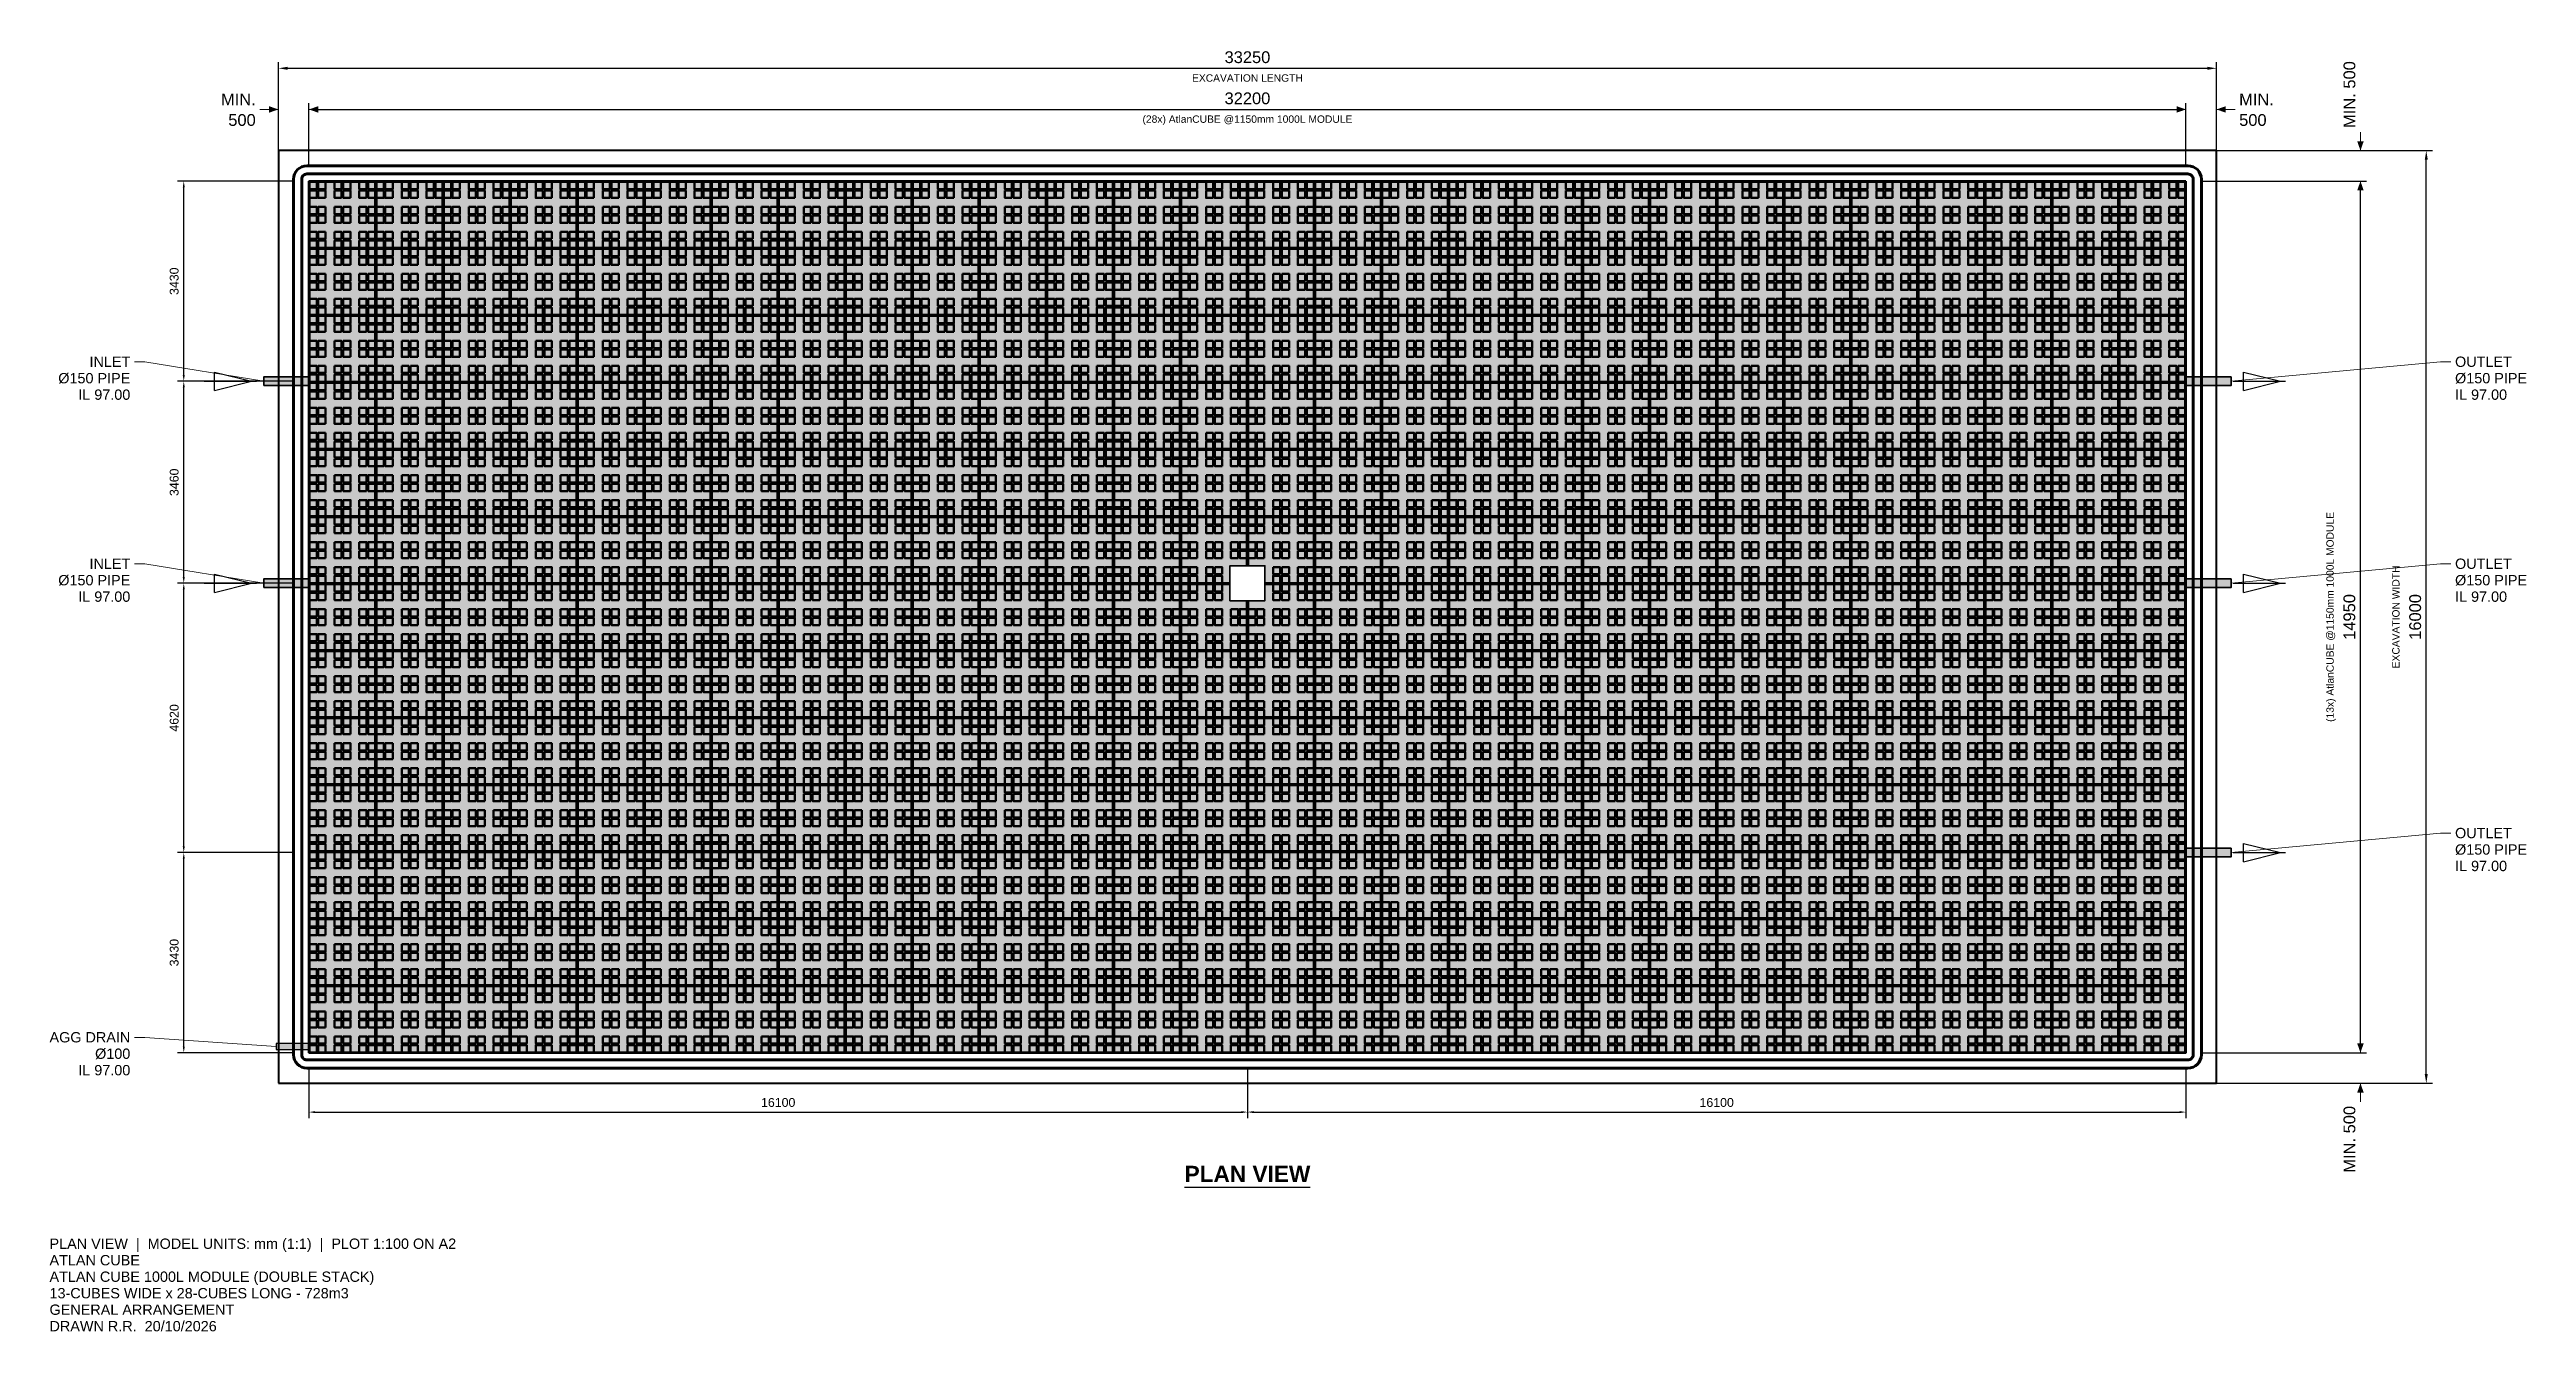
# Model space of a CAD drawing. Header units: millimetres. Extents: x -4451 to 38042, y -4782 to 17208.
import ezdxf
from ezdxf.enums import TextEntityAlignment as Align

# ---------------------------------------------------------------- set-up
doc = ezdxf.new("R2010")
doc.units = ezdxf.units.MM
for name, color, linetype in [('ANNOTATIONS', 7, 'Continuous'), ('DIMENSIONS', 7, 'Continuous'), ('EXCAVATION', 1, 'Continuous'), ('FLOW_INLET', 1, 'Continuous'), ('FLOW_OUTLET', 5, 'Continuous'), ('LEADERS', 7, 'Continuous'), ('MANHOLES', 7, 'Continuous'), ('MODULE_ART', 7, 'Continuous'), ('PIPES', 7, 'Continuous'), ('TANK', 7, 'Continuous'), ('TITLE', 7, 'Continuous')]:
    doc.layers.add(name, color=color, linetype=linetype)
doc.styles.add('ARIAL', font='arial.ttf')
doc.styles.add('ARIAL_BOLD', font='arialbd.ttf')
doc.dimstyles.get("Standard").update_dxf_attribs({"dimtxt": 2.5, "dimasz": 2.5, "dimexe": 1.25, "dimexo": 0.625, "dimtad": 1, "dimcen": 2.5, "dimazin": 3, "dimtfac": 1, "dimtmove": 0, "dimatfit": 3})

# ---------------------------------------------------------------- blocks, each defined once
blk = doc.blocks.new('atlancube_plan')
at = {"lineweight": -2}
for points in [[(1150, 1150), (0, 1150), (0, 0), (1150, 0)], [(11.4425, 5.727), (1138.5575, 5.727), (1138.5575, 1138.5575), (11.4425, 1138.5575)]]:
    blk.add_lwpolyline(points, close=True, dxfattribs=at)
for points in [[(1018.4055, 583.579), (1018.4055, 709.4465), (1138.5575, 709.4465), (1138.5575, 863.926), (1018.4055, 863.926), (1018.4055, 989.805), (1138.5575, 989.805), (1138.5575, 1012.69), (1018.4055, 1012.69), (1018.4055, 1138.5575), (989.805, 1138.5575), (989.805, 1012.69), (863.926, 1012.69), (863.926, 1138.5575), (715.1735, 1138.5575), (715.1735, 1012.69), (589.306, 1012.69), (589.306, 1138.5575), (560.694, 1138.5575), (560.694, 1012.69), (440.542, 1012.69), (440.542, 1138.5575), (286.074, 1138.5575), (286.074, 1012.69), (160.195, 1012.69), (160.195, 1138.5575), (137.31, 1138.5575), (137.31, 1012.69), (11.4425, 1012.69), (11.4425, 989.805), (137.31, 989.805), (137.31, 863.926), (11.4425, 863.926), (11.4425, 709.4465), (137.31, 709.4465), (137.31, 583.579), (11.4425, 583.579), (11.4425, 560.694), (137.31, 560.694)], [(286.074, 863.926), (160.195, 863.926), (160.195, 989.805)], [(160.195, 989.805), (286.074, 989.805), (286.074, 863.926)], [(440.542, 989.805), (560.694, 989.805), (560.694, 863.926)], [(560.694, 863.926), (440.542, 863.926), (440.542, 989.805)], [(589.306, 989.805), (715.1735, 989.805), (715.1735, 863.926)], [(715.1735, 863.926), (589.306, 863.926), (589.306, 989.805)], [(863.926, 989.805), (989.805, 989.805), (989.805, 863.926)], [(989.805, 863.926), (863.926, 863.926), (863.926, 989.805)], [(137.31, 560.694), (137.31, 434.8265), (11.4425, 434.8265), (11.4425, 280.347), (137.31, 280.347), (137.31, 160.195), (11.4425, 160.195), (11.4425, 131.5945), (137.31, 131.5945), (137.31, 5.727), (160.195, 5.727), (160.195, 131.5945), (286.074, 131.5945), (286.074, 5.727), (440.542, 5.727), (440.542, 131.5945), (560.694, 131.5945), (560.694, 5.727), (589.306, 5.727), (589.306, 131.5945), (715.1735, 131.5945), (715.1735, 5.727), (863.926, 5.727), (863.926, 131.5945), (989.805, 131.5945), (989.805, 5.727), (1018.4055, 5.727), (1018.4055, 131.5945), (1138.5575, 131.5945), (1138.5575, 160.195), (1018.4055, 160.195), (1018.4055, 280.347), (1138.5575, 280.347), (1138.5575, 434.8265), (1018.4055, 434.8265), (1018.4055, 560.694), (1138.5575, 560.694), (1138.5575, 583.579), (1018.4055, 583.579)], [(160.195, 583.579), (160.195, 709.4465), (286.074, 709.4465)], [(286.074, 709.4465), (286.074, 583.579), (160.195, 583.579)], [(160.195, 560.694), (286.074, 560.694), (286.074, 434.8265)], [(286.074, 434.8265), (160.195, 434.8265), (160.195, 560.694)], [(560.694, 583.579), (440.542, 583.579), (440.542, 709.4465)], [(440.542, 709.4465), (560.694, 709.4465), (560.694, 583.579)], [(560.694, 434.8265), (440.542, 434.8265), (440.542, 560.694)], [(440.542, 560.694), (560.694, 560.694), (560.694, 434.8265)], [(715.1735, 583.579), (589.306, 583.579), (589.306, 709.4465)], [(589.306, 709.4465), (715.1735, 709.4465), (715.1735, 583.579)], [(589.306, 560.694), (715.1735, 560.694), (715.1735, 434.8265)], [(715.1735, 434.8265), (589.306, 434.8265), (589.306, 560.694)], [(863.926, 709.4465), (989.805, 709.4465), (989.805, 583.579)], [(989.805, 583.579), (863.926, 583.579), (863.926, 709.4465)], [(863.926, 560.694), (989.805, 560.694), (989.805, 434.8265)], [(989.805, 434.8265), (863.926, 434.8265), (863.926, 560.694)], [(160.195, 160.195), (160.195, 280.347), (286.074, 280.347)], [(286.074, 280.347), (286.074, 160.195), (160.195, 160.195)], [(440.542, 280.347), (560.694, 280.347), (560.694, 160.195)], [(560.694, 160.195), (440.542, 160.195), (440.542, 280.347)], [(715.1735, 160.195), (589.306, 160.195), (589.306, 280.347)], [(589.306, 280.347), (715.1735, 280.347), (715.1735, 160.195)], [(863.926, 280.347), (989.805, 280.347), (989.805, 160.195)], [(989.805, 160.195), (863.926, 160.195), (863.926, 280.347)]]:
    blk.add_lwpolyline(points, dxfattribs=at)

msp = doc.modelspace()

# ---------------------------------------------------------------- linework, layer by layer
at = {"layer": 'ANNOTATIONS', "lineweight": 30}
msp.add_line((15022, -2306.5), (17178, -2306.5), dxfattribs=at)
at = {"layer": 'DIMENSIONS', "lineweight": 18}
for p, q in [((-842.5, 16180.6), (-525, 16180.6)), ((-525, 15475), (-525, 16286.4)), ((0, 15475), (0, 16286.4)), ((0, 16180.6), (317.5, 16180.6)), ((31882.5, 16180.6), (32200, 16180.6)), ((32200, 15475), (32200, 16286.4)), ((32725, 15475), (32725, 16286.4)), ((32725, 16180.6), (33042.5, 16180.6)), ((35194.4, 15475), (35194.4, 15792.5)), ((32725, 15475), (35300.3, 15475)), ((32725, 14950), (35300.3, 14950)), ((35194.4, 14632.5), (35194.4, 14950)), ((32725, 0), (35300.3, 0)), ((35194.4, 0), (35194.4, 317.5)), ((32725, -525), (35300.3, -525)), ((35194.4, -842.5), (35194.4, -525))]:
    msp.add_line(p, q, dxfattribs=at)
at = {"layer": 'DIMENSIONS'}
for points in [[(-525, 16180.6), (-683.8, 16236.1), (-683.8, 16125)], [(0, 16180.6), (158.7, 16125), (158.7, 16236.1)], [(32200, 16180.6), (32041.2, 16236.1), (32041.2, 16125)], [(32725, 16180.6), (32883.8, 16125), (32883.8, 16236.1)], [(35194.4, 15475), (35250, 15633.8), (35138.9, 15633.8)], [(35194.4, 14950), (35138.9, 14791.3), (35250, 14791.3)], [(35194.4, 0), (35250, 158.7), (35138.9, 158.7)], [(35194.4, -525), (35138.9, -683.8), (35250, -683.8)]]:
    msp.add_solid(points, dxfattribs=at)
at = {"layer": 'EXCAVATION', "lineweight": 40, "true_color": 0x800000}
msp.add_lwpolyline([(-525, -525), (32725, -525), (32725, 15475), (-525, 15475)], close=True, dxfattribs=at)
at = {"layer": 'FLOW_INLET', "color": 1, "lineweight": 30}
for p, q in [((-1799.2, 11517.5), (-899.6, 11517.5)), ((-1622.8, 11676.2), (-987.8, 11517.5)), ((-1622.8, 11358.8), (-1622.8, 11676.2)), ((-1622.8, 11358.8), (-987.8, 11517.5)), ((-1622.8, 8211.2), (-987.8, 8052.5)), ((-1622.8, 7893.8), (-1622.8, 8211.2)), ((-1799.2, 8052.5), (-899.6, 8052.5)), ((-1622.8, 7893.8), (-987.8, 8052.5))]:
    msp.add_line(p, q, dxfattribs=at)
at = {"layer": 'FLOW_OUTLET', "color": 5, "lineweight": 30}
for p, q in [((33011.4, 11517.5), (33911, 11517.5)), ((33187.8, 11676.2), (33822.8, 11517.5)), ((33187.8, 11358.8), (33187.8, 11676.2)), ((33187.8, 11358.8), (33822.8, 11517.5)), ((33187.8, 8211.2), (33822.8, 8052.5)), ((33187.8, 7893.8), (33187.8, 8211.2)), ((33011.4, 8052.5), (33911, 8052.5)), ((33187.8, 7893.8), (33822.8, 8052.5)), ((33011.4, 3432.5), (33911, 3432.5)), ((33187.8, 3591.2), (33822.8, 3432.5)), ((33187.8, 3273.7), (33187.8, 3591.2)), ((33187.8, 3273.7), (33822.8, 3432.5))]:
    msp.add_line(p, q, dxfattribs=at)
at = {"layer": 'LEADERS', "lineweight": 18}
for p, q in [((-2994.4, 11849.1), (-2818.1, 11849.1)), ((-2818.1, 11849.1), (-776.1, 11517.5)), ((36570.3, 11849.1), (32976.1, 11517.5)), ((36746.7, 11849.1), (36570.3, 11849.1)), ((-2994.4, 8384.1), (-2818.1, 8384.1)), ((-2818.1, 8384.1), (-776.1, 8052.5)), ((36570.3, 8384.1), (32976.1, 8052.5)), ((36746.7, 8384.1), (36570.3, 8384.1)), ((36570.3, 3764.1), (32976.1, 3432.5)), ((36746.7, 3764.1), (36570.3, 3764.1)), ((-2994.4, 261.1), (-2818.1, 261.1)), ((-2818.1, 261.1), (-564.4, 105.8))]:
    msp.add_line(p, q, dxfattribs=at)
at = {"layer": 'MODULE_ART', "true_color": 0x999999}
msp.add_solid([(0, 0), (32200, 0), (0, 14950), (32200, 14950)], dxfattribs=at)
at = {"layer": 'PIPES', "lineweight": 35}
for points in [[(-776.1, 11442.5), (0, 11442.5), (0, 11592.5), (-776.1, 11592.5)], [(32200, 11442.5), (32976.1, 11442.5), (32976.1, 11592.5), (32200, 11592.5)], [(-776.1, 7977.5), (0, 7977.5), (0, 8127.5), (-776.1, 8127.5)], [(32200, 7977.5), (32976.1, 7977.5), (32976.1, 8127.5), (32200, 8127.5)], [(32200, 3357.5), (32976.1, 3357.5), (32976.1, 3507.5), (32200, 3507.5)]]:
    msp.add_lwpolyline(points, close=True, dxfattribs=at)
at = {"layer": 'PIPES', "lineweight": 30}
msp.add_lwpolyline([(-564.4, 52.9), (0, 52.9), (0, 158.7), (-564.4, 158.7)], close=True, dxfattribs=at)
at = {"layer": 'PIPES', "true_color": 0xbfbfbf}
for points in [[(-776.1, 11442.5), (0, 11442.5), (-776.1, 11592.5), (0, 11592.5)], [(32200, 11442.5), (32976.1, 11442.5), (32200, 11592.5), (32976.1, 11592.5)], [(-776.1, 7977.5), (0, 7977.5), (-776.1, 8127.5), (0, 8127.5)], [(32200, 7977.5), (32976.1, 7977.5), (32200, 8127.5), (32976.1, 8127.5)], [(32200, 3357.5), (32976.1, 3357.5), (32200, 3507.5), (32976.1, 3507.5)], [(-564.4, 52.9), (0, 52.9), (-564.4, 158.7), (0, 158.7)]]:
    msp.add_solid(points, dxfattribs=at)
at = {"layer": 'TANK', "lineweight": 80}
for points in [[(32235.3, -264.6), (32280, -260.2), (32323, -247.1), (32362.7, -225.9), (32397.4, -197.4), (32425.9, -162.7), (32447.1, -123), (32460.2, -80), (32464.6, -35.3), (32464.6, 14985.3), (32460.2, 15030), (32447.1, 15073), (32425.9, 15112.7), (32397.4, 15147.4), (32362.7, 15175.9), (32323, 15197.1), (32280, 15210.2), (32235.3, 15214.6), (-35.3, 15214.6), (-80, 15210.2), (-123, 15197.1), (-162.7, 15175.9), (-197.4, 15147.4), (-225.9, 15112.7), (-247.1, 15073), (-260.2, 15030), (-264.6, 14985.3), (-264.6, -35.3), (-260.2, -80), (-247.1, -123), (-225.9, -162.7), (-197.4, -197.4), (-162.7, -225.9), (-123, -247.1), (-80, -260.2), (-35.3, -264.6)], [(32235.3, -123.5), (32252.5, -121.8), (32269, -116.8), (32284.3, -108.6), (32297.6, -97.6), (32308.6, -84.3), (32316.8, -69), (32321.8, -52.5), (32323.5, -35.3), (32323.5, 14985.3), (32321.8, 15002.5), (32316.8, 15019), (32308.6, 15034.3), (32297.6, 15047.6), (32284.3, 15058.6), (32269, 15066.8), (32252.5, 15071.8), (32235.3, 15073.5), (-35.3, 15073.5), (-52.5, 15071.8), (-69, 15066.8), (-84.3, 15058.6), (-97.6, 15047.6), (-108.6, 15034.3), (-116.8, 15019), (-121.8, 15002.5), (-123.5, 14985.3), (-123.5, -35.3), (-121.8, -52.5), (-116.8, -69), (-108.6, -84.3), (-97.6, -97.6), (-84.3, -108.6), (-69, -116.8), (-52.5, -121.8), (-35.3, -123.5)]]:
    msp.add_lwpolyline(points, close=True, dxfattribs=at)

# ---------------------------------------------------------------- block references
at = {"layer": 'MODULE_ART', "lineweight": 50}
for p in [(0, 13800), (1150, 13800), (2300, 13800), (3450, 13800), (4600, 13800), (5750, 13800), (6900, 13800), (8050, 13800), (9200, 13800), (10350, 13800), (11500, 13800), (12650, 13800), (13800, 13800), (14950, 13800), (16100, 13800), (17250, 13800), (18400, 13800), (19550, 13800), (20700, 13800), (21850, 13800), (23000, 13800), (24150, 13800), (25300, 13800), (26450, 13800), (27600, 13800), (28750, 13800), (29900, 13800), (31050, 13800), (0, 12650), (1150, 12650), (2300, 12650), (3450, 12650), (4600, 12650), (5750, 12650), (6900, 12650), (8050, 12650), (9200, 12650), (10350, 12650), (11500, 12650), (12650, 12650), (13800, 12650), (14950, 12650), (16100, 12650), (17250, 12650), (18400, 12650), (19550, 12650), (20700, 12650), (21850, 12650), (23000, 12650), (24150, 12650), (25300, 12650), (26450, 12650), (27600, 12650), (28750, 12650), (29900, 12650), (31050, 12650), (0, 11500), (1150, 11500), (2300, 11500), (3450, 11500), (4600, 11500), (5750, 11500), (6900, 11500), (8050, 11500), (9200, 11500), (10350, 11500), (11500, 11500), (12650, 11500), (13800, 11500), (14950, 11500), (16100, 11500), (17250, 11500), (18400, 11500), (19550, 11500), (20700, 11500), (21850, 11500), (23000, 11500), (24150, 11500), (25300, 11500), (26450, 11500), (27600, 11500), (28750, 11500), (29900, 11500), (31050, 11500), (0, 10350), (1150, 10350), (2300, 10350), (3450, 10350), (4600, 10350), (5750, 10350), (6900, 10350), (8050, 10350), (9200, 10350), (10350, 10350), (11500, 10350), (12650, 10350), (13800, 10350), (14950, 10350), (16100, 10350), (17250, 10350), (18400, 10350), (19550, 10350), (20700, 10350), (21850, 10350), (23000, 10350), (24150, 10350), (25300, 10350), (26450, 10350), (27600, 10350), (28750, 10350), (29900, 10350), (31050, 10350), (0, 9200), (1150, 9200), (2300, 9200), (3450, 9200), (4600, 9200), (5750, 9200), (6900, 9200), (8050, 9200), (9200, 9200), (10350, 9200), (11500, 9200), (12650, 9200), (13800, 9200), (14950, 9200), (16100, 9200), (17250, 9200), (18400, 9200), (19550, 9200), (20700, 9200), (21850, 9200), (23000, 9200), (24150, 9200), (25300, 9200), (26450, 9200), (27600, 9200), (28750, 9200), (29900, 9200), (31050, 9200), (0, 8050), (1150, 8050), (2300, 8050), (3450, 8050), (4600, 8050), (5750, 8050), (6900, 8050), (8050, 8050), (9200, 8050), (10350, 8050), (11500, 8050), (12650, 8050), (13800, 8050), (14950, 8050), (16100, 8050), (17250, 8050), (18400, 8050), (19550, 8050), (20700, 8050), (21850, 8050), (23000, 8050), (24150, 8050), (25300, 8050), (26450, 8050), (27600, 8050), (28750, 8050), (29900, 8050), (31050, 8050), (0, 6900), (1150, 6900), (2300, 6900), (3450, 6900), (4600, 6900), (5750, 6900), (6900, 6900), (8050, 6900), (9200, 6900), (10350, 6900), (11500, 6900), (12650, 6900), (13800, 6900), (14950, 6900), (16100, 6900), (17250, 6900), (18400, 6900), (19550, 6900), (20700, 6900), (21850, 6900), (23000, 6900), (24150, 6900), (25300, 6900), (26450, 6900), (27600, 6900), (28750, 6900), (29900, 6900), (31050, 6900), (0, 5750), (1150, 5750), (2300, 5750), (3450, 5750), (4600, 5750), (5750, 5750), (6900, 5750), (8050, 5750), (9200, 5750), (10350, 5750), (11500, 5750), (12650, 5750), (13800, 5750), (14950, 5750), (16100, 5750), (17250, 5750), (18400, 5750), (19550, 5750), (20700, 5750), (21850, 5750), (23000, 5750), (24150, 5750), (25300, 5750), (26450, 5750), (27600, 5750), (28750, 5750), (29900, 5750), (31050, 5750), (0, 4600), (1150, 4600), (2300, 4600), (3450, 4600), (4600, 4600), (5750, 4600), (6900, 4600), (8050, 4600), (9200, 4600), (10350, 4600), (11500, 4600), (12650, 4600), (13800, 4600), (14950, 4600), (16100, 4600), (17250, 4600), (18400, 4600), (19550, 4600), (20700, 4600), (21850, 4600), (23000, 4600), (24150, 4600), (25300, 4600), (26450, 4600), (27600, 4600), (28750, 4600), (29900, 4600), (31050, 4600), (0, 3450), (1150, 3450), (2300, 3450), (3450, 3450), (4600, 3450), (5750, 3450), (6900, 3450), (8050, 3450), (9200, 3450), (10350, 3450), (11500, 3450), (12650, 3450), (13800, 3450), (14950, 3450), (16100, 3450), (17250, 3450), (18400, 3450), (19550, 3450), (20700, 3450), (21850, 3450), (23000, 3450), (24150, 3450), (25300, 3450), (26450, 3450), (27600, 3450), (28750, 3450), (29900, 3450), (31050, 3450), (0, 2300), (1150, 2300), (2300, 2300), (3450, 2300), (4600, 2300), (5750, 2300), (6900, 2300), (8050, 2300), (9200, 2300), (10350, 2300), (11500, 2300), (12650, 2300), (13800, 2300), (14950, 2300), (16100, 2300), (17250, 2300), (18400, 2300), (19550, 2300), (20700, 2300), (21850, 2300), (23000, 2300), (24150, 2300), (25300, 2300), (26450, 2300), (27600, 2300), (28750, 2300), (29900, 2300), (31050, 2300), (0, 1150), (1150, 1150), (2300, 1150), (3450, 1150), (4600, 1150), (5750, 1150), (6900, 1150), (8050, 1150), (9200, 1150), (10350, 1150), (11500, 1150), (12650, 1150), (13800, 1150), (14950, 1150), (16100, 1150), (17250, 1150), (18400, 1150), (19550, 1150), (20700, 1150), (21850, 1150), (23000, 1150), (24150, 1150), (25300, 1150), (26450, 1150), (27600, 1150), (28750, 1150), (29900, 1150), (31050, 1150), (0, 0), (1150, 0), (2300, 0), (3450, 0), (4600, 0), (5750, 0), (6900, 0), (8050, 0), (9200, 0), (10350, 0), (11500, 0), (12650, 0), (13800, 0), (14950, 0), (16100, 0), (17250, 0), (18400, 0), (19550, 0), (20700, 0), (21850, 0), (23000, 0), (24150, 0), (25300, 0), (26450, 0), (27600, 0), (28750, 0), (29900, 0), (31050, 0)]:
    msp.add_blockref('atlancube_plan', p, dxfattribs=at)

# ---------------------------------------------------------------- texts
at = {"layer": 'ANNOTATIONS', "style": 'ARIAL'}
for s, p in [('INLET', (-3065, 11764.4)), ('Ø150 PIPE', (-3065, 11482.2)), ('IL 97.00', (-3065, 11200)), ('Ø150 PIPE', (-3065, 8017.2)), ('INLET', (-3065, 8299.4)), ('IL 97.00', (-3065, 7735)), ('AGG DRAIN', (-3065, 176.4)), ('Ø100', (-3065, -105.8)), ('IL 97.00', (-3065, -388.1))]:
    msp.add_text(s, height=176.81, dxfattribs=at).set_placement(p, align=Align.RIGHT)
for s, p in [('OUTLET', (36817.2, 11764.4)), ('Ø150 PIPE', (36817.2, 11482.2)), ('IL 97.00', (36817.2, 11200)), ('Ø150 PIPE', (36817.2, 8017.2)), ('OUTLET', (36817.2, 8299.4)), ('IL 97.00', (36817.2, 7735)), ('OUTLET', (36817.2, 3679.4)), ('Ø150 PIPE', (36817.2, 3397.2)), ('IL 97.00', (36817.2, 3115))]:
    msp.add_text(s, height=176.81, dxfattribs=at).set_placement(p)
at = {"layer": 'ANNOTATIONS', "style": 'ARIAL_BOLD'}
msp.add_text('PLAN VIEW', height=277.85, dxfattribs=at).set_placement((16100, -2218.3), align=Align.CENTER)
at = {"layer": 'DIMENSIONS', "style": 'ARIAL'}
msp.add_text('MIN. 500', height=202.07, rotation=90, dxfattribs=at).set_placement((35106.2, 15863.1))
for s, p in [('EXCAVATION LENGTH', (16100, 16656.8)), ('(28x) AtlanCUBE @1150mm 1000L MODULE', (16100, 15951.3))]:
    msp.add_text(s, height=126.294, dxfattribs=at).set_placement(p, align=Align.CENTER)
for s, p in [('MIN.', (-913.1, 16251.1)), ('500', (-913.1, 15898.3))]:
    msp.add_text(s, height=202.07, dxfattribs=at).set_placement(p, align=Align.RIGHT)
for s, p in [('MIN.', (33113.1, 16251.1)), ('500', (33113.1, 15898.3))]:
    msp.add_text(s, height=202.07, dxfattribs=at).set_placement(p)
for s, p in [('(13x) AtlanCUBE @1150mm 1000L MODULE', (34735.8, 7475)), ('EXCAVATION WIDTH', (35864.7, 7475))]:
    msp.add_text(s, height=126.294, rotation=90, dxfattribs=at).set_placement(p, align=Align.CENTER)
msp.add_text('MIN. 500', height=202.07, rotation=90, dxfattribs=at).set_placement((35106.2, -913.1), align=Align.RIGHT)
at = {"layer": 'TITLE', "style": 'ARIAL'}
for s, height, p in [('PLAN VIEW  |  MODEL UNITS: mm (1:1)  |  PLOT 1:100 ON A2', 176.812, (-4450.9, -3364.9)), ('ATLAN CUBE', 176.81, (-4450.9, -3647.8)), ('ATLAN CUBE 1000L MODULE (DOUBLE STACK)', 176.812, (-4450.9, -3930.7)), ('13-CUBES WIDE x 28-CUBES LONG - 728m3', 176.812, (-4450.9, -4213.6)), ('GENERAL ARRANGEMENT', 176.812, (-4450.9, -4496.5)), ('DRAWN R.R.  20/10/2026', 176.812, (-4450.9, -4779.4))]:
    msp.add_text(s, height=height, dxfattribs=at).set_placement(p)

# ---------------------------------------------------------------- dimensions: what is measured, and where the dimension line sits
at = {"layer": 'DIMENSIONS'}
for base, p1, p2, override in [((-525, 16886.1), (-525, 15475), (32725, 15475), {"dimtxt": 202.071111, "dimasz": 158.75, "dimexe": 105.833333, "dimexo": 0, "dimgap": 88.194444, "dimtad": 1, "dimtih": 0, "dimtoh": 0, "dimdec": 0, "dimtxsty": 'ARIAL', "dimclrd": 7, "dimclre": 7, "dimclrt": 7}), ((0, 16180.6), (0, 15214.6), (32200, 15214.6), {"dimtxt": 202.071111, "dimasz": 158.75, "dimexe": 105.833333, "dimexo": 0, "dimgap": 88.194444, "dimtad": 1, "dimtih": 0, "dimtoh": 0, "dimdec": 0, "dimtxsty": 'ARIAL', "dimclrd": 7, "dimclre": 7, "dimclrt": 7}), ((0, -1018.9), (0, -264.6), (16100, -264.6), {"dimtxt": 151.553333, "dimasz": 105.833333, "dimexe": 105.833333, "dimexo": 0, "dimgap": 88.194444, "dimtad": 1, "dimtih": 0, "dimtoh": 0, "dimdec": 0, "dimtxsty": 'ARIAL', "dimclrd": 7, "dimclre": 7, "dimclrt": 7}), ((16100, -1018.9), (16100, -264.6), (32200, -264.6), {"dimtxt": 151.553333, "dimasz": 105.833333, "dimexe": 105.833333, "dimexo": 0, "dimgap": 88.194444, "dimtad": 1, "dimtih": 0, "dimtoh": 0, "dimdec": 0, "dimtxsty": 'ARIAL', "dimclrd": 7, "dimclre": 7, "dimclrt": 7})]:
    msp.add_linear_dim(base=base, p1=p1, p2=p2, dimstyle='Standard', override=override, dxfattribs=at).render()
for base, p1, p2, override in [((36323.3, -525), (32725, -525), (32725, 15475), {"dimtxt": 202.071111, "dimasz": 158.75, "dimexe": 105.833333, "dimexo": 0, "dimgap": 88.194444, "dimtad": 1, "dimtih": 0, "dimtoh": 0, "dimdec": 0, "dimtxsty": 'ARIAL', "dimclrd": 7, "dimclre": 7, "dimclrt": 7}), ((35194.4, 0), (32464.6, 0), (32464.6, 14950), {"dimtxt": 202.071111, "dimasz": 158.75, "dimexe": 105.833333, "dimexo": 0, "dimgap": 88.194444, "dimtad": 1, "dimtih": 0, "dimtoh": 0, "dimdec": 0, "dimtxsty": 'ARIAL', "dimclrd": 7, "dimclre": 7, "dimclrt": 7}), ((-2147.8, 3432.5), (-264.6, 3432.5), (-264.6, 8052.5), {"dimtxt": 151.553333, "dimasz": 105.833333, "dimexe": 105.833333, "dimexo": 0, "dimgap": 88.194444, "dimtad": 1, "dimtih": 0, "dimtoh": 0, "dimdec": 0, "dimtxsty": 'ARIAL', "dimclrd": 7, "dimclre": 7, "dimclrt": 7})]:
    msp.add_linear_dim(base=base, p1=p1, p2=p2, angle=90, dimstyle='Standard', override=override, dxfattribs=at).render()
for base, p1, p2, text in [((-2147.8, 11517.5), (-264.6, 11517.5), (-264.6, 14950), '3430'), ((-2147.8, 8052.5), (-264.6, 8052.5), (-264.6, 11517.5), '3460'), ((-2147.8, 0), (-264.6, 0), (-264.6, 3432.5), '3430')]:
    msp.add_linear_dim(base=base, p1=p1, p2=p2, angle=90, text=text, dimstyle='Standard', override={"dimtxt": 151.553333, "dimasz": 105.833333, "dimexe": 105.833333, "dimexo": 0, "dimgap": 88.194444, "dimtad": 1, "dimtih": 0, "dimtoh": 0, "dimdec": 0, "dimtxsty": 'ARIAL', "dimclrd": 7, "dimclre": 7, "dimclrt": 7}, dxfattribs=at).render()

# ---------------------------------------------------------------- next in the draw order: wipeouts: each hides what was drawn before it
msp.add_wipeout([(15800, 7752.5), (16400, 7752.5), (16400, 8352.5), (15800, 8352.5)])

# ---------------------------------------------------------------- next in the draw order: linework, layer by layer
at = {"layer": 'MANHOLES', "lineweight": 35, "true_color": 0xffffff}
msp.add_lwpolyline([(15800, 7752.5), (16400, 7752.5), (16400, 8352.5), (15800, 8352.5)], close=True, dxfattribs=at)

# ---------------------------------------------------------------- next in the draw order: wipeouts: each hides what was drawn before it
msp.add_wipeout([(15800, 7752.5), (16400, 7752.5), (16400, 8352.5), (15800, 8352.5)])

# ---------------------------------------------------------------- next in the draw order: linework, layer by layer
msp.add_lwpolyline([(15800, 7752.5), (16400, 7752.5), (16400, 8352.5), (15800, 8352.5)], close=True, dxfattribs=at)

doc.saveas('drawing.dxf')
